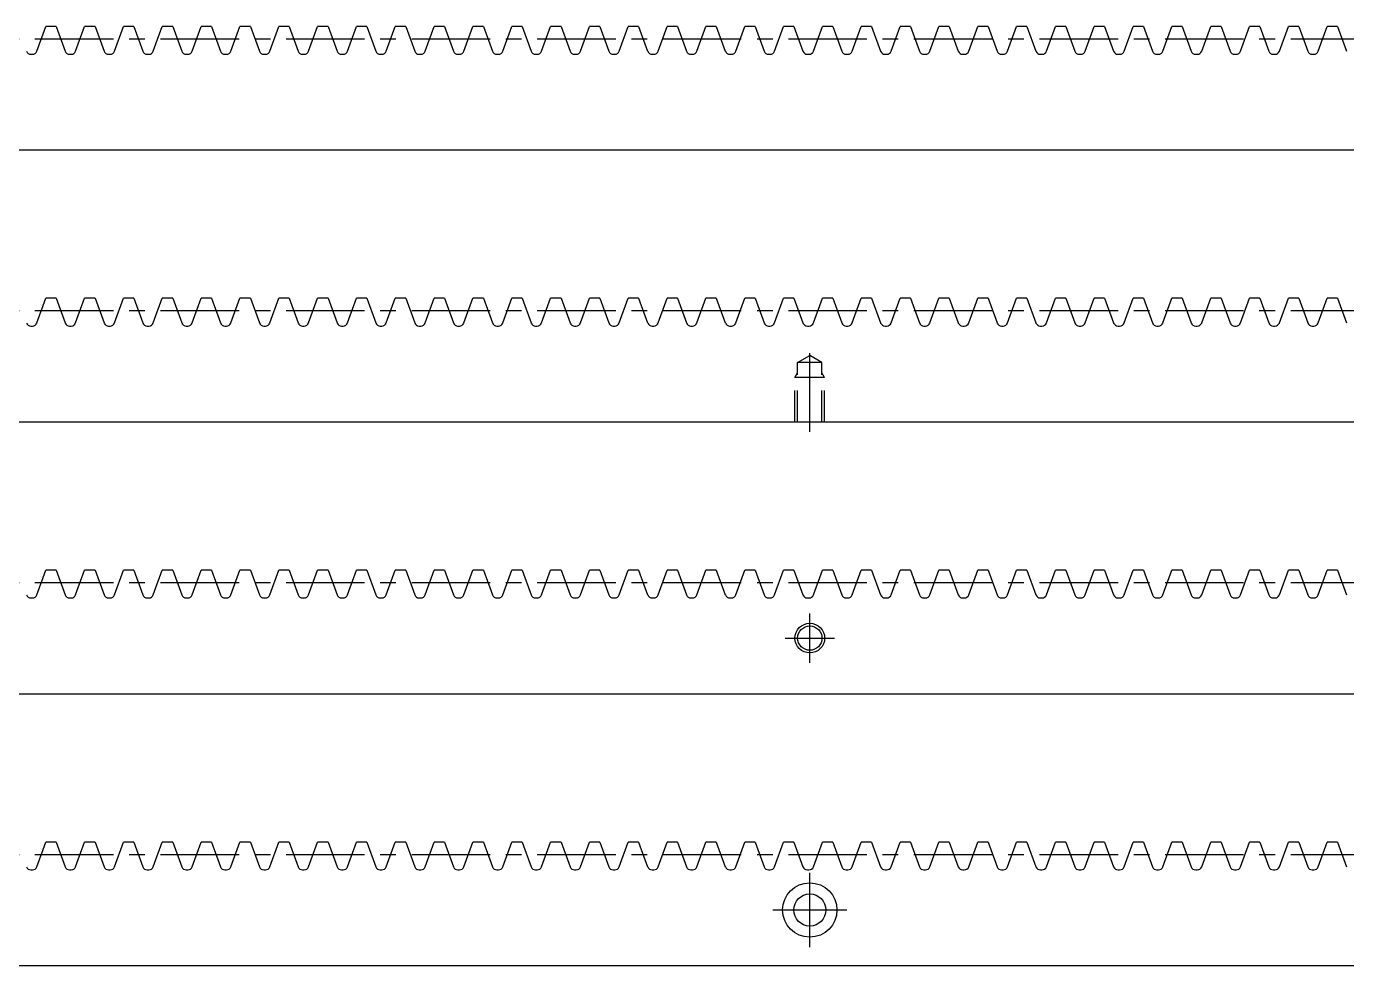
# Model space of a CAD drawing. Extents: x 0 to 1057, y -23 to 210.
# Drawn here: x 260.3 to 527.3, y 20 to 210 of the extents above; entities that cross this region are included whole.
import ezdxf

# ---------------------------------------------------------------- set-up
doc = ezdxf.new("R2010")
doc.units = 0
doc.header["$LTSCALE"] = 0.5
doc.linetypes.add('CENTER', pattern=[50.8, 31.75, -6.35, 6.35, -6.35])
doc.linetypes.add('DASHED', pattern=[19.05, 12.7, -6.35])
for name, color, linetype in [('MSM_CENTER', 1, 'CENTER'), ('MSM_CONTINUOUS', 7, 'CONTINUOUS'), ('MSM_DASHED', 4, 'DASHED'), ('MSM_NARROW', 5, 'CONTINUOUS')]:
    doc.layers.add(name, color=color, linetype=linetype)

msp = doc.modelspace()

# ---------------------------------------------------------------- linework, layer by layer
at = {"layer": 'MSM_CENTER'}
for p, q in [((8, 207.5), (1009.45, 207.5)), ((8, 152.5), (1009.45, 152.5)), ((418.73, 128), (418.73, 145.42)), ((8, 97.5), (1009.45, 97.5)), ((418.73, 81.25), (418.73, 91.25)), ((413.73, 86.25), (423.73, 86.25)), ((8, 42.5), (1009.45, 42.5)), ((418.73, 23.75), (418.73, 38.75)), ((411.23, 31.25), (426.23, 31.25))]:
    msp.add_line(p, q, dxfattribs=at)
at = {"layer": 'MSM_CONTINUOUS'}
for p, q in [((262.38, 205), (264.2, 210)), ((266.3, 210), (264.2, 210)), ((266.3, 210), (268.12, 205)), ((270.23, 205), (272.05, 210)), ((274.16, 210), (272.05, 210)), ((274.16, 210), (275.98, 205)), ((278.09, 205), (279.91, 210)), ((282.01, 210), (279.91, 210)), ((282.01, 210), (283.83, 205)), ((285.94, 205), (287.76, 210)), ((289.87, 210), (287.76, 210)), ((289.87, 210), (291.69, 205)), ((293.79, 205), (295.61, 210)), ((297.72, 210), (295.61, 210)), ((297.72, 210), (299.54, 205)), ((301.65, 205), (303.47, 210)), ((305.57, 210), (303.47, 210)), ((305.57, 210), (307.39, 205)), ((309.5, 205), (311.32, 210)), ((313.43, 210), (311.32, 210)), ((313.43, 210), (315.25, 205)), ((317.36, 205), (319.18, 210)), ((321.28, 210), (319.18, 210)), ((321.28, 210), (323.1, 205)), ((325.21, 205), (327.03, 210)), ((329.14, 210), (327.03, 210)), ((329.14, 210), (330.96, 205)), ((333.06, 205), (334.88, 210)), ((336.99, 210), (334.88, 210)), ((336.99, 210), (338.81, 205)), ((340.92, 205), (342.74, 210)), ((344.84, 210), (342.74, 210)), ((344.84, 210), (346.66, 205)), ((348.77, 205), (350.59, 210)), ((352.7, 210), (350.59, 210)), ((352.7, 210), (354.52, 205)), ((356.63, 205), (358.45, 210)), ((360.55, 210), (358.45, 210)), ((360.55, 210), (362.37, 205)), ((364.48, 205), (366.3, 210)), ((368.41, 210), (366.3, 210)), ((368.41, 210), (370.23, 205)), ((372.33, 205), (374.15, 210)), ((376.26, 210), (374.15, 210)), ((376.26, 210), (378.08, 205)), ((380.19, 205), (382.01, 210)), ((384.11, 210), (382.01, 210)), ((384.11, 210), (385.93, 205)), ((388.04, 205), (389.86, 210)), ((391.97, 210), (389.86, 210)), ((391.97, 210), (393.79, 205)), ((395.9, 205), (397.72, 210)), ((399.82, 210), (397.72, 210)), ((399.82, 210), (401.64, 205)), ((403.75, 205), (405.57, 210)), ((407.68, 210), (405.57, 210)), ((407.68, 210), (409.5, 205)), ((411.6, 205), (413.42, 210)), ((415.53, 210), (413.42, 210)), ((415.53, 210), (417.35, 205)), ((419.46, 205), (421.28, 210)), ((423.38, 210), (421.28, 210)), ((423.38, 210), (425.2, 205)), ((427.31, 205), (429.13, 210)), ((431.24, 210), (429.13, 210)), ((431.24, 210), (433.06, 205)), ((435.17, 205), (436.99, 210)), ((439.09, 210), (436.99, 210)), ((439.09, 210), (440.91, 205)), ((443.02, 205), (444.84, 210)), ((446.95, 210), (444.84, 210)), ((446.95, 210), (448.77, 205)), ((450.87, 205), (452.69, 210)), ((454.8, 210), (452.69, 210)), ((454.8, 210), (456.62, 205)), ((458.73, 205), (460.55, 210)), ((462.65, 210), (460.55, 210)), ((462.65, 210), (464.47, 205)), ((466.58, 205), (468.4, 210)), ((470.51, 210), (468.4, 210)), ((470.51, 210), (472.33, 205)), ((474.44, 205), (476.26, 210)), ((478.36, 210), (476.26, 210)), ((478.36, 210), (480.18, 205)), ((482.29, 205), (484.11, 210)), ((486.22, 210), (484.11, 210)), ((486.22, 210), (488.04, 205)), ((490.14, 205), (491.96, 210)), ((494.07, 210), (491.96, 210)), ((494.07, 210), (495.89, 205)), ((498, 205), (499.82, 210)), ((501.92, 210), (499.82, 210)), ((501.92, 210), (503.74, 205)), ((505.85, 205), (507.67, 210)), ((509.78, 210), (507.67, 210)), ((509.78, 210), (511.6, 205)), ((513.71, 205), (515.53, 210)), ((517.63, 210), (515.53, 210)), ((517.63, 210), (519.45, 205)), ((521.56, 205), (523.38, 210)), ((525.49, 210), (523.38, 210)), ((525.49, 210), (527.31, 205)), ((261.16, 204.38), (261.48, 204.38)), ((269.02, 204.38), (269.34, 204.38)), ((276.87, 204.38), (277.19, 204.38)), ((284.73, 204.38), (285.05, 204.38)), ((292.58, 204.38), (292.9, 204.38)), ((300.43, 204.38), (300.75, 204.38)), ((308.29, 204.38), (308.61, 204.38)), ((316.14, 204.38), (316.46, 204.38)), ((324, 204.38), (324.32, 204.38)), ((331.85, 204.38), (332.17, 204.38)), ((339.7, 204.38), (340.02, 204.38)), ((347.56, 204.38), (347.88, 204.38)), ((355.41, 204.38), (355.73, 204.38)), ((363.27, 204.38), (363.59, 204.38)), ((371.12, 204.38), (371.44, 204.38)), ((378.97, 204.38), (379.29, 204.38)), ((386.83, 204.38), (387.15, 204.38)), ((394.68, 204.38), (395, 204.38)), ((402.54, 204.38), (402.86, 204.38)), ((410.39, 204.38), (410.71, 204.38)), ((418.24, 204.38), (418.56, 204.38)), ((426.1, 204.38), (426.42, 204.38)), ((433.95, 204.38), (434.27, 204.38)), ((441.81, 204.38), (442.13, 204.38)), ((449.66, 204.38), (449.98, 204.38)), ((457.51, 204.38), (457.83, 204.38)), ((465.37, 204.38), (465.69, 204.38)), ((473.22, 204.38), (473.54, 204.38)), ((481.08, 204.38), (481.4, 204.38)), ((488.93, 204.38), (489.25, 204.38)), ((496.78, 204.38), (497.1, 204.38)), ((504.64, 204.38), (504.96, 204.38)), ((512.49, 204.38), (512.81, 204.38)), ((520.35, 204.38), (520.67, 204.38)), ((10, 185), (1007.45, 185)), ((262.38, 150), (264.2, 155)), ((266.3, 155), (264.2, 155)), ((266.3, 155), (268.12, 150)), ((270.23, 150), (272.05, 155)), ((274.16, 155), (272.05, 155)), ((274.16, 155), (275.98, 150)), ((278.09, 150), (279.91, 155)), ((282.01, 155), (279.91, 155)), ((282.01, 155), (283.83, 150)), ((285.94, 150), (287.76, 155)), ((289.87, 155), (287.76, 155)), ((289.87, 155), (291.69, 150)), ((293.79, 150), (295.61, 155)), ((297.72, 155), (295.61, 155)), ((297.72, 155), (299.54, 150)), ((301.65, 150), (303.47, 155)), ((305.57, 155), (303.47, 155)), ((305.57, 155), (307.39, 150)), ((309.5, 150), (311.32, 155)), ((313.43, 155), (311.32, 155)), ((313.43, 155), (315.25, 150)), ((317.36, 150), (319.18, 155)), ((321.28, 155), (319.18, 155)), ((321.28, 155), (323.1, 150)), ((325.21, 150), (327.03, 155)), ((329.14, 155), (327.03, 155)), ((329.14, 155), (330.96, 150)), ((333.06, 150), (334.88, 155)), ((336.99, 155), (334.88, 155)), ((336.99, 155), (338.81, 150)), ((340.92, 150), (342.74, 155)), ((344.84, 155), (342.74, 155)), ((344.84, 155), (346.66, 150)), ((348.77, 150), (350.59, 155)), ((352.7, 155), (350.59, 155)), ((352.7, 155), (354.52, 150)), ((356.63, 150), (358.45, 155)), ((360.55, 155), (358.45, 155)), ((360.55, 155), (362.37, 150)), ((364.48, 150), (366.3, 155)), ((368.41, 155), (366.3, 155)), ((368.41, 155), (370.23, 150)), ((372.33, 150), (374.15, 155)), ((376.26, 155), (374.15, 155)), ((376.26, 155), (378.08, 150)), ((380.19, 150), (382.01, 155)), ((384.11, 155), (382.01, 155)), ((384.11, 155), (385.93, 150)), ((388.04, 150), (389.86, 155)), ((391.97, 155), (389.86, 155)), ((391.97, 155), (393.79, 150)), ((395.9, 150), (397.72, 155)), ((399.82, 155), (397.72, 155)), ((399.82, 155), (401.64, 150)), ((403.75, 150), (405.57, 155)), ((407.68, 155), (405.57, 155)), ((407.68, 155), (409.5, 150)), ((411.6, 150), (413.42, 155)), ((415.53, 155), (413.42, 155)), ((415.53, 155), (417.35, 150)), ((419.46, 150), (421.28, 155)), ((423.38, 155), (421.28, 155)), ((423.38, 155), (425.2, 150)), ((427.31, 150), (429.13, 155)), ((431.24, 155), (429.13, 155)), ((431.24, 155), (433.06, 150)), ((435.17, 150), (436.99, 155)), ((439.09, 155), (436.99, 155)), ((439.09, 155), (440.91, 150)), ((443.02, 150), (444.84, 155)), ((446.95, 155), (444.84, 155)), ((446.95, 155), (448.77, 150)), ((450.87, 150), (452.69, 155)), ((454.8, 155), (452.69, 155)), ((454.8, 155), (456.62, 150)), ((458.73, 150), (460.55, 155)), ((462.65, 155), (460.55, 155)), ((462.65, 155), (464.47, 150)), ((466.58, 150), (468.4, 155)), ((470.51, 155), (468.4, 155)), ((470.51, 155), (472.33, 150)), ((474.44, 150), (476.26, 155)), ((478.36, 155), (476.26, 155)), ((478.36, 155), (480.18, 150)), ((482.29, 150), (484.11, 155)), ((486.22, 155), (484.11, 155)), ((486.22, 155), (488.04, 150)), ((490.14, 150), (491.96, 155)), ((494.07, 155), (491.96, 155)), ((494.07, 155), (495.89, 150)), ((498, 150), (499.82, 155)), ((501.92, 155), (499.82, 155)), ((501.92, 155), (503.74, 150)), ((505.85, 150), (507.67, 155)), ((509.78, 155), (507.67, 155)), ((509.78, 155), (511.6, 150)), ((513.71, 150), (515.53, 155)), ((517.63, 155), (515.53, 155)), ((517.63, 155), (519.45, 150)), ((521.56, 150), (523.38, 155)), ((525.49, 155), (523.38, 155)), ((525.49, 155), (527.31, 150)), ((261.16, 149.38), (261.48, 149.38)), ((269.02, 149.38), (269.34, 149.38)), ((276.87, 149.38), (277.19, 149.38)), ((284.73, 149.38), (285.05, 149.38)), ((292.58, 149.38), (292.9, 149.38)), ((300.43, 149.38), (300.75, 149.38)), ((308.29, 149.38), (308.61, 149.38)), ((316.14, 149.38), (316.46, 149.38)), ((324, 149.38), (324.32, 149.38)), ((331.85, 149.38), (332.17, 149.38)), ((339.7, 149.38), (340.02, 149.38)), ((347.56, 149.38), (347.88, 149.38)), ((355.41, 149.38), (355.73, 149.38)), ((363.27, 149.38), (363.59, 149.38)), ((371.12, 149.38), (371.44, 149.38)), ((378.97, 149.38), (379.29, 149.38)), ((386.83, 149.38), (387.15, 149.38)), ((394.68, 149.38), (395, 149.38)), ((402.54, 149.38), (402.86, 149.38)), ((410.39, 149.38), (410.71, 149.38)), ((418.24, 149.38), (418.56, 149.38)), ((426.1, 149.38), (426.42, 149.38)), ((433.95, 149.38), (434.27, 149.38)), ((441.81, 149.38), (442.13, 149.38)), ((449.66, 149.38), (449.98, 149.38)), ((457.51, 149.38), (457.83, 149.38)), ((465.37, 149.38), (465.69, 149.38)), ((473.22, 149.38), (473.54, 149.38)), ((481.08, 149.38), (481.4, 149.38)), ((488.93, 149.38), (489.25, 149.38)), ((496.78, 149.38), (497.1, 149.38)), ((504.64, 149.38), (504.96, 149.38)), ((512.49, 149.38), (512.81, 149.38)), ((520.35, 149.38), (520.67, 149.38)), ((10, 130), (1007.45, 130)), ((262.38, 95), (264.2, 100)), ((266.3, 100), (264.2, 100)), ((266.3, 100), (268.12, 95)), ((270.23, 95), (272.05, 100)), ((274.16, 100), (272.05, 100)), ((274.16, 100), (275.98, 95)), ((278.09, 95), (279.91, 100)), ((282.01, 100), (279.91, 100)), ((282.01, 100), (283.83, 95)), ((285.94, 95), (287.76, 100)), ((289.87, 100), (287.76, 100)), ((289.87, 100), (291.69, 95)), ((293.79, 95), (295.61, 100)), ((297.72, 100), (295.61, 100)), ((297.72, 100), (299.54, 95)), ((301.65, 95), (303.47, 100)), ((305.57, 100), (303.47, 100)), ((305.57, 100), (307.39, 95)), ((309.5, 95), (311.32, 100)), ((313.43, 100), (311.32, 100)), ((313.43, 100), (315.25, 95)), ((317.36, 95), (319.18, 100)), ((321.28, 100), (319.18, 100)), ((321.28, 100), (323.1, 95)), ((325.21, 95), (327.03, 100)), ((329.14, 100), (327.03, 100)), ((329.14, 100), (330.96, 95)), ((333.06, 95), (334.88, 100)), ((336.99, 100), (334.88, 100)), ((336.99, 100), (338.81, 95)), ((340.92, 95), (342.74, 100)), ((344.84, 100), (342.74, 100)), ((344.84, 100), (346.66, 95)), ((348.77, 95), (350.59, 100)), ((352.7, 100), (350.59, 100)), ((352.7, 100), (354.52, 95)), ((356.63, 95), (358.45, 100)), ((360.55, 100), (358.45, 100)), ((360.55, 100), (362.37, 95)), ((364.48, 95), (366.3, 100)), ((368.41, 100), (366.3, 100)), ((368.41, 100), (370.23, 95)), ((372.33, 95), (374.15, 100)), ((376.26, 100), (374.15, 100)), ((376.26, 100), (378.08, 95)), ((380.19, 95), (382.01, 100)), ((384.11, 100), (382.01, 100)), ((384.11, 100), (385.93, 95)), ((388.04, 95), (389.86, 100)), ((391.97, 100), (389.86, 100)), ((391.97, 100), (393.79, 95)), ((395.9, 95), (397.72, 100)), ((399.82, 100), (397.72, 100)), ((399.82, 100), (401.64, 95)), ((403.75, 95), (405.57, 100)), ((407.68, 100), (405.57, 100)), ((407.68, 100), (409.5, 95)), ((411.6, 95), (413.42, 100)), ((415.53, 100), (413.42, 100)), ((415.53, 100), (417.35, 95)), ((419.46, 95), (421.28, 100)), ((423.38, 100), (421.28, 100)), ((423.38, 100), (425.2, 95)), ((427.31, 95), (429.13, 100)), ((431.24, 100), (429.13, 100)), ((431.24, 100), (433.06, 95)), ((435.17, 95), (436.99, 100)), ((439.09, 100), (436.99, 100)), ((439.09, 100), (440.91, 95)), ((443.02, 95), (444.84, 100)), ((446.95, 100), (444.84, 100)), ((446.95, 100), (448.77, 95)), ((450.87, 95), (452.69, 100)), ((454.8, 100), (452.69, 100)), ((454.8, 100), (456.62, 95)), ((458.73, 95), (460.55, 100)), ((462.65, 100), (460.55, 100)), ((462.65, 100), (464.47, 95)), ((466.58, 95), (468.4, 100)), ((470.51, 100), (468.4, 100)), ((470.51, 100), (472.33, 95)), ((474.44, 95), (476.26, 100)), ((478.36, 100), (476.26, 100)), ((478.36, 100), (480.18, 95)), ((482.29, 95), (484.11, 100)), ((486.22, 100), (484.11, 100)), ((486.22, 100), (488.04, 95)), ((490.14, 95), (491.96, 100)), ((494.07, 100), (491.96, 100)), ((494.07, 100), (495.89, 95)), ((498, 95), (499.82, 100)), ((501.92, 100), (499.82, 100)), ((501.92, 100), (503.74, 95)), ((505.85, 95), (507.67, 100)), ((509.78, 100), (507.67, 100)), ((509.78, 100), (511.6, 95)), ((513.71, 95), (515.53, 100)), ((517.63, 100), (515.53, 100)), ((517.63, 100), (519.45, 95)), ((521.56, 95), (523.38, 100)), ((525.49, 100), (523.38, 100)), ((525.49, 100), (527.31, 95)), ((261.16, 94.38), (261.48, 94.38)), ((269.02, 94.38), (269.34, 94.38)), ((276.87, 94.38), (277.19, 94.38)), ((284.73, 94.38), (285.05, 94.38)), ((292.58, 94.38), (292.9, 94.38)), ((300.43, 94.38), (300.75, 94.38)), ((308.29, 94.38), (308.61, 94.38)), ((316.14, 94.38), (316.46, 94.38)), ((324, 94.38), (324.32, 94.38)), ((331.85, 94.38), (332.17, 94.38)), ((339.7, 94.38), (340.02, 94.38)), ((347.56, 94.38), (347.88, 94.38)), ((355.41, 94.38), (355.73, 94.38)), ((363.27, 94.38), (363.59, 94.38)), ((371.12, 94.38), (371.44, 94.38)), ((378.97, 94.38), (379.29, 94.38)), ((386.83, 94.38), (387.15, 94.38)), ((394.68, 94.38), (395, 94.38)), ((402.54, 94.38), (402.86, 94.38)), ((410.39, 94.38), (410.71, 94.38)), ((418.24, 94.38), (418.56, 94.38)), ((426.1, 94.38), (426.42, 94.38)), ((433.95, 94.38), (434.27, 94.38)), ((441.81, 94.38), (442.13, 94.38)), ((449.66, 94.38), (449.98, 94.38)), ((457.51, 94.38), (457.83, 94.38)), ((465.37, 94.38), (465.69, 94.38)), ((473.22, 94.38), (473.54, 94.38)), ((481.08, 94.38), (481.4, 94.38)), ((488.93, 94.38), (489.25, 94.38)), ((496.78, 94.38), (497.1, 94.38)), ((504.64, 94.38), (504.96, 94.38)), ((512.49, 94.38), (512.81, 94.38)), ((520.35, 94.38), (520.67, 94.38)), ((10, 75), (1007.45, 75)), ((262.38, 40), (264.2, 45)), ((266.3, 45), (264.2, 45)), ((266.3, 45), (268.12, 40)), ((270.23, 40), (272.05, 45)), ((274.16, 45), (272.05, 45)), ((274.16, 45), (275.98, 40)), ((278.09, 40), (279.91, 45)), ((282.01, 45), (279.91, 45)), ((282.01, 45), (283.83, 40)), ((285.94, 40), (287.76, 45)), ((289.87, 45), (287.76, 45)), ((289.87, 45), (291.69, 40)), ((293.79, 40), (295.61, 45)), ((297.72, 45), (295.61, 45)), ((297.72, 45), (299.54, 40)), ((301.65, 40), (303.47, 45)), ((305.57, 45), (303.47, 45)), ((305.57, 45), (307.39, 40)), ((309.5, 40), (311.32, 45)), ((313.43, 45), (311.32, 45)), ((313.43, 45), (315.25, 40)), ((317.36, 40), (319.18, 45)), ((321.28, 45), (319.18, 45)), ((321.28, 45), (323.1, 40)), ((325.21, 40), (327.03, 45)), ((329.14, 45), (327.03, 45)), ((329.14, 45), (330.96, 40)), ((333.06, 40), (334.88, 45)), ((336.99, 45), (334.88, 45)), ((336.99, 45), (338.81, 40)), ((340.92, 40), (342.74, 45)), ((344.84, 45), (342.74, 45)), ((344.84, 45), (346.66, 40)), ((348.77, 40), (350.59, 45)), ((352.7, 45), (350.59, 45)), ((352.7, 45), (354.52, 40)), ((356.63, 40), (358.45, 45)), ((360.55, 45), (358.45, 45)), ((360.55, 45), (362.37, 40)), ((364.48, 40), (366.3, 45)), ((368.41, 45), (366.3, 45)), ((368.41, 45), (370.23, 40)), ((372.33, 40), (374.15, 45)), ((376.26, 45), (374.15, 45)), ((376.26, 45), (378.08, 40)), ((380.19, 40), (382.01, 45)), ((384.11, 45), (382.01, 45)), ((384.11, 45), (385.93, 40)), ((388.04, 40), (389.86, 45)), ((391.97, 45), (389.86, 45)), ((391.97, 45), (393.79, 40)), ((395.9, 40), (397.72, 45)), ((399.82, 45), (397.72, 45)), ((399.82, 45), (401.64, 40)), ((403.75, 40), (405.57, 45)), ((407.68, 45), (405.57, 45)), ((407.68, 45), (409.5, 40)), ((411.6, 40), (413.42, 45)), ((415.53, 45), (413.42, 45)), ((415.53, 45), (417.35, 40)), ((419.46, 40), (421.28, 45)), ((423.38, 45), (421.28, 45)), ((423.38, 45), (425.2, 40)), ((427.31, 40), (429.13, 45)), ((431.24, 45), (429.13, 45)), ((431.24, 45), (433.06, 40)), ((435.17, 40), (436.99, 45)), ((439.09, 45), (436.99, 45)), ((439.09, 45), (440.91, 40)), ((443.02, 40), (444.84, 45)), ((446.95, 45), (444.84, 45)), ((446.95, 45), (448.77, 40)), ((450.87, 40), (452.69, 45)), ((454.8, 45), (452.69, 45)), ((454.8, 45), (456.62, 40)), ((458.73, 40), (460.55, 45)), ((462.65, 45), (460.55, 45)), ((462.65, 45), (464.47, 40)), ((466.58, 40), (468.4, 45)), ((470.51, 45), (468.4, 45)), ((470.51, 45), (472.33, 40)), ((474.44, 40), (476.26, 45)), ((478.36, 45), (476.26, 45)), ((478.36, 45), (480.18, 40)), ((482.29, 40), (484.11, 45)), ((486.22, 45), (484.11, 45)), ((486.22, 45), (488.04, 40)), ((490.14, 40), (491.96, 45)), ((494.07, 45), (491.96, 45)), ((494.07, 45), (495.89, 40)), ((498, 40), (499.82, 45)), ((501.92, 45), (499.82, 45)), ((501.92, 45), (503.74, 40)), ((505.85, 40), (507.67, 45)), ((509.78, 45), (507.67, 45)), ((509.78, 45), (511.6, 40)), ((513.71, 40), (515.53, 45)), ((517.63, 45), (515.53, 45)), ((517.63, 45), (519.45, 40)), ((521.56, 40), (523.38, 45)), ((525.49, 45), (523.38, 45)), ((525.49, 45), (527.31, 40)), ((261.16, 39.38), (261.48, 39.38)), ((269.02, 39.38), (269.34, 39.38)), ((276.87, 39.38), (277.19, 39.38)), ((284.73, 39.38), (285.05, 39.38)), ((292.58, 39.38), (292.9, 39.38)), ((300.43, 39.38), (300.75, 39.38)), ((308.29, 39.38), (308.61, 39.38)), ((316.14, 39.38), (316.46, 39.38)), ((324, 39.38), (324.32, 39.38)), ((331.85, 39.38), (332.17, 39.38)), ((339.7, 39.38), (340.02, 39.38)), ((347.56, 39.38), (347.88, 39.38)), ((355.41, 39.38), (355.73, 39.38)), ((363.27, 39.38), (363.59, 39.38)), ((371.12, 39.38), (371.44, 39.38)), ((378.97, 39.38), (379.29, 39.38)), ((386.83, 39.38), (387.15, 39.38)), ((394.68, 39.38), (395, 39.38)), ((402.54, 39.38), (402.86, 39.38)), ((410.39, 39.38), (410.71, 39.38)), ((418.24, 39.38), (418.56, 39.38)), ((426.1, 39.38), (426.42, 39.38)), ((433.95, 39.38), (434.27, 39.38)), ((441.81, 39.38), (442.13, 39.38)), ((449.66, 39.38), (449.98, 39.38)), ((457.51, 39.38), (457.83, 39.38)), ((465.37, 39.38), (465.69, 39.38)), ((473.22, 39.38), (473.54, 39.38)), ((481.08, 39.38), (481.4, 39.38)), ((488.93, 39.38), (489.25, 39.38)), ((496.78, 39.38), (497.1, 39.38)), ((504.64, 39.38), (504.96, 39.38)), ((512.49, 39.38), (512.81, 39.38)), ((520.35, 39.38), (520.67, 39.38)), ((10, 20), (1007.45, 20))]:
    msp.add_line(p, q, dxfattribs=at)
for centre, radius in [((418.73, 86.25), 2.46), ((418.73, 31.25), 5.5), ((418.73, 31.25), 3.25)]:
    msp.add_circle(centre, radius, dxfattribs=at)
for centre, start, end in [((261.16, 205.32), 200, 270), ((261.48, 205.32), 270, 340), ((269.02, 205.32), 200, 270), ((269.34, 205.32), 270, 340), ((276.87, 205.32), 200, 270), ((277.19, 205.32), 270, 340), ((284.73, 205.32), 200, 270), ((285.05, 205.32), 270, 340), ((292.58, 205.32), 200, 270), ((292.9, 205.32), 270, 340), ((300.43, 205.32), 200, 270), ((300.75, 205.32), 270, 340), ((308.29, 205.32), 200, 270), ((308.61, 205.32), 270, 340), ((316.14, 205.32), 200, 270), ((316.46, 205.32), 270, 340), ((324, 205.32), 200, 270), ((324.32, 205.32), 270, 340), ((331.85, 205.32), 200, 270), ((332.17, 205.32), 270, 340), ((339.7, 205.32), 200, 270), ((340.02, 205.32), 270, 340), ((347.56, 205.32), 200, 270), ((347.88, 205.32), 270, 340), ((355.41, 205.32), 200, 270), ((355.73, 205.32), 270, 340), ((363.27, 205.32), 200, 270), ((363.59, 205.32), 270, 340), ((371.12, 205.32), 200, 270), ((371.44, 205.32), 270, 340), ((378.97, 205.32), 200, 270), ((379.29, 205.32), 270, 340), ((386.83, 205.32), 200, 270), ((387.15, 205.32), 270, 340), ((394.68, 205.32), 200, 270), ((395, 205.32), 270, 340), ((402.54, 205.32), 200, 270), ((402.86, 205.32), 270, 340), ((410.39, 205.32), 200, 270), ((410.71, 205.32), 270, 340), ((418.24, 205.32), 200, 270), ((418.56, 205.32), 270, 340), ((426.1, 205.32), 200, 270), ((426.42, 205.32), 270, 340), ((433.95, 205.32), 200, 270), ((434.27, 205.32), 270, 340), ((441.81, 205.32), 200, 270), ((442.13, 205.32), 270, 340), ((449.66, 205.32), 200, 270), ((449.98, 205.32), 270, 340), ((457.51, 205.32), 200, 270), ((457.83, 205.32), 270, 340), ((465.37, 205.32), 200, 270), ((465.69, 205.32), 270, 340), ((473.22, 205.32), 200, 270), ((473.54, 205.32), 270, 340), ((481.08, 205.32), 200, 270), ((481.4, 205.32), 270, 340), ((488.93, 205.32), 200, 270), ((489.25, 205.32), 270, 340), ((496.78, 205.32), 200, 270), ((497.1, 205.32), 270, 340), ((504.64, 205.32), 200, 270), ((504.96, 205.32), 270, 340), ((512.49, 205.32), 200, 270), ((512.81, 205.32), 270, 340), ((520.35, 205.32), 200, 270), ((520.67, 205.32), 270, 340), ((261.16, 150.32), 200, 270), ((261.48, 150.32), 270, 340), ((269.02, 150.32), 200, 270), ((269.34, 150.32), 270, 340), ((276.87, 150.32), 200, 270), ((277.19, 150.32), 270, 340), ((284.73, 150.32), 200, 270), ((285.05, 150.32), 270, 340), ((292.58, 150.32), 200, 270), ((292.9, 150.32), 270, 340), ((300.43, 150.32), 200, 270), ((300.75, 150.32), 270, 340), ((308.29, 150.32), 200, 270), ((308.61, 150.32), 270, 340), ((316.14, 150.32), 200, 270), ((316.46, 150.32), 270, 340), ((324, 150.32), 200, 270), ((324.32, 150.32), 270, 340), ((331.85, 150.32), 200, 270), ((332.17, 150.32), 270, 340), ((339.7, 150.32), 200, 270), ((340.02, 150.32), 270, 340), ((347.56, 150.32), 200, 270), ((347.88, 150.32), 270, 340), ((355.41, 150.32), 200, 270), ((355.73, 150.32), 270, 340), ((363.27, 150.32), 200, 270), ((363.59, 150.32), 270, 340), ((371.12, 150.32), 200, 270), ((371.44, 150.32), 270, 340), ((378.97, 150.32), 200, 270), ((379.29, 150.32), 270, 340), ((386.83, 150.32), 200, 270), ((387.15, 150.32), 270, 340), ((394.68, 150.32), 200, 270), ((395, 150.32), 270, 340), ((402.54, 150.32), 200, 270), ((402.86, 150.32), 270, 340), ((410.39, 150.32), 200, 270), ((410.71, 150.32), 270, 340), ((418.24, 150.32), 200, 270), ((418.56, 150.32), 270, 340), ((426.1, 150.32), 200, 270), ((426.42, 150.32), 270, 340), ((433.95, 150.32), 200, 270), ((434.27, 150.32), 270, 340), ((441.81, 150.32), 200, 270), ((442.13, 150.32), 270, 340), ((449.66, 150.32), 200, 270), ((449.98, 150.32), 270, 340), ((457.51, 150.32), 200, 270), ((457.83, 150.32), 270, 340), ((465.37, 150.32), 200, 270), ((465.69, 150.32), 270, 340), ((473.22, 150.32), 200, 270), ((473.54, 150.32), 270, 340), ((481.08, 150.32), 200, 270), ((481.4, 150.32), 270, 340), ((488.93, 150.32), 200, 270), ((489.25, 150.32), 270, 340), ((496.78, 150.32), 200, 270), ((497.1, 150.32), 270, 340), ((504.64, 150.32), 200, 270), ((504.96, 150.32), 270, 340), ((512.49, 150.32), 200, 270), ((512.81, 150.32), 270, 340), ((520.35, 150.32), 200, 270), ((520.67, 150.32), 270, 340), ((261.16, 95.32), 200, 270), ((261.48, 95.32), 270, 340), ((269.02, 95.32), 200, 270), ((269.34, 95.32), 270, 340), ((276.87, 95.32), 200, 270), ((277.19, 95.32), 270, 340), ((284.73, 95.32), 200, 270), ((285.05, 95.32), 270, 340), ((292.58, 95.32), 200, 270), ((292.9, 95.32), 270, 340), ((300.43, 95.32), 200, 270), ((300.75, 95.32), 270, 340), ((308.29, 95.32), 200, 270), ((308.61, 95.32), 270, 340), ((316.14, 95.32), 200, 270), ((316.46, 95.32), 270, 340), ((324, 95.32), 200, 270), ((324.32, 95.32), 270, 340), ((331.85, 95.32), 200, 270), ((332.17, 95.32), 270, 340), ((339.7, 95.32), 200, 270), ((340.02, 95.32), 270, 340), ((347.56, 95.32), 200, 270), ((347.88, 95.32), 270, 340), ((355.41, 95.32), 200, 270), ((355.73, 95.32), 270, 340), ((363.27, 95.32), 200, 270), ((363.59, 95.32), 270, 340), ((371.12, 95.32), 200, 270), ((371.44, 95.32), 270, 340), ((378.97, 95.32), 200, 270), ((379.29, 95.32), 270, 340), ((386.83, 95.32), 200, 270), ((387.15, 95.32), 270, 340), ((394.68, 95.32), 200, 270), ((395, 95.32), 270, 340), ((402.54, 95.32), 200, 270), ((402.86, 95.32), 270, 340), ((410.39, 95.32), 200, 270), ((410.71, 95.32), 270, 340), ((418.24, 95.32), 200, 270), ((418.56, 95.32), 270, 340), ((426.1, 95.32), 200, 270), ((426.42, 95.32), 270, 340), ((433.95, 95.32), 200, 270), ((434.27, 95.32), 270, 340), ((441.81, 95.32), 200, 270), ((442.13, 95.32), 270, 340), ((449.66, 95.32), 200, 270), ((449.98, 95.32), 270, 340), ((457.51, 95.32), 200, 270), ((457.83, 95.32), 270, 340), ((465.37, 95.32), 200, 270), ((465.69, 95.32), 270, 340), ((473.22, 95.32), 200, 270), ((473.54, 95.32), 270, 340), ((481.08, 95.32), 200, 270), ((481.4, 95.32), 270, 340), ((488.93, 95.32), 200, 270), ((489.25, 95.32), 270, 340), ((496.78, 95.32), 200, 270), ((497.1, 95.32), 270, 340), ((504.64, 95.32), 200, 270), ((504.96, 95.32), 270, 340), ((512.49, 95.32), 200, 270), ((512.81, 95.32), 270, 340), ((520.35, 95.32), 200, 270), ((520.67, 95.32), 270, 340), ((261.16, 40.32), 200, 270), ((261.48, 40.32), 270, 340), ((269.02, 40.32), 200, 270), ((269.34, 40.32), 270, 340), ((276.87, 40.32), 200, 270), ((277.19, 40.32), 270, 340), ((284.73, 40.32), 200, 270), ((285.05, 40.32), 270, 340), ((292.58, 40.32), 200, 270), ((292.9, 40.32), 270, 340), ((300.43, 40.32), 200, 270), ((300.75, 40.32), 270, 340), ((308.29, 40.32), 200, 270), ((308.61, 40.32), 270, 340), ((316.14, 40.32), 200, 270), ((316.46, 40.32), 270, 340), ((324, 40.32), 200, 270), ((324.32, 40.32), 270, 340), ((331.85, 40.32), 200, 270), ((332.17, 40.32), 270, 340), ((339.7, 40.32), 200, 270), ((340.02, 40.32), 270, 340), ((347.56, 40.32), 200, 270), ((347.88, 40.32), 270, 340), ((355.41, 40.32), 200, 270), ((355.73, 40.32), 270, 340), ((363.27, 40.32), 200, 270), ((363.59, 40.32), 270, 340), ((371.12, 40.32), 200, 270), ((371.44, 40.32), 270, 340), ((378.97, 40.32), 200, 270), ((379.29, 40.32), 270, 340), ((386.83, 40.32), 200, 270), ((387.15, 40.32), 270, 340), ((394.68, 40.32), 200, 270), ((395, 40.32), 270, 340), ((402.54, 40.32), 200, 270), ((402.86, 40.32), 270, 340), ((410.39, 40.32), 200, 270), ((410.71, 40.32), 270, 340), ((418.24, 40.32), 200, 270), ((418.56, 40.32), 270, 340), ((426.1, 40.32), 200, 270), ((426.42, 40.32), 270, 340), ((433.95, 40.32), 200, 270), ((434.27, 40.32), 270, 340), ((441.81, 40.32), 200, 270), ((442.13, 40.32), 270, 340), ((449.66, 40.32), 200, 270), ((449.98, 40.32), 270, 340), ((457.51, 40.32), 200, 270), ((457.83, 40.32), 270, 340), ((465.37, 40.32), 200, 270), ((465.69, 40.32), 270, 340), ((473.22, 40.32), 200, 270), ((473.54, 40.32), 270, 340), ((481.08, 40.32), 200, 270), ((481.4, 40.32), 270, 340), ((488.93, 40.32), 200, 270), ((489.25, 40.32), 270, 340), ((496.78, 40.32), 200, 270), ((497.1, 40.32), 270, 340), ((504.64, 40.32), 200, 270), ((504.96, 40.32), 270, 340), ((512.49, 40.32), 200, 270), ((512.81, 40.32), 270, 340), ((520.35, 40.32), 200, 270), ((520.67, 40.32), 270, 340)]:
    msp.add_arc(centre, 0.95, start, end, dxfattribs=at)
at = {"layer": 'MSM_DASHED'}
for p, q in [((416.27, 142), (418.73, 143.42)), ((421.18, 142), (416.27, 142)), ((416.27, 130), (416.27, 142)), ((421.18, 142), (418.73, 143.42)), ((421.18, 130), (421.18, 142)), ((415.73, 139), (416.27, 139.94)), ((421.73, 139), (415.73, 139)), ((415.73, 130), (415.73, 139)), ((421.73, 139), (421.18, 139.94)), ((421.73, 130), (421.73, 139))]:
    msp.add_line(p, q, dxfattribs=at)
at = {"layer": 'MSM_NARROW'}
msp.add_circle((418.73, 86.25), 3, dxfattribs=at)

doc.saveas('drawing.dxf')
